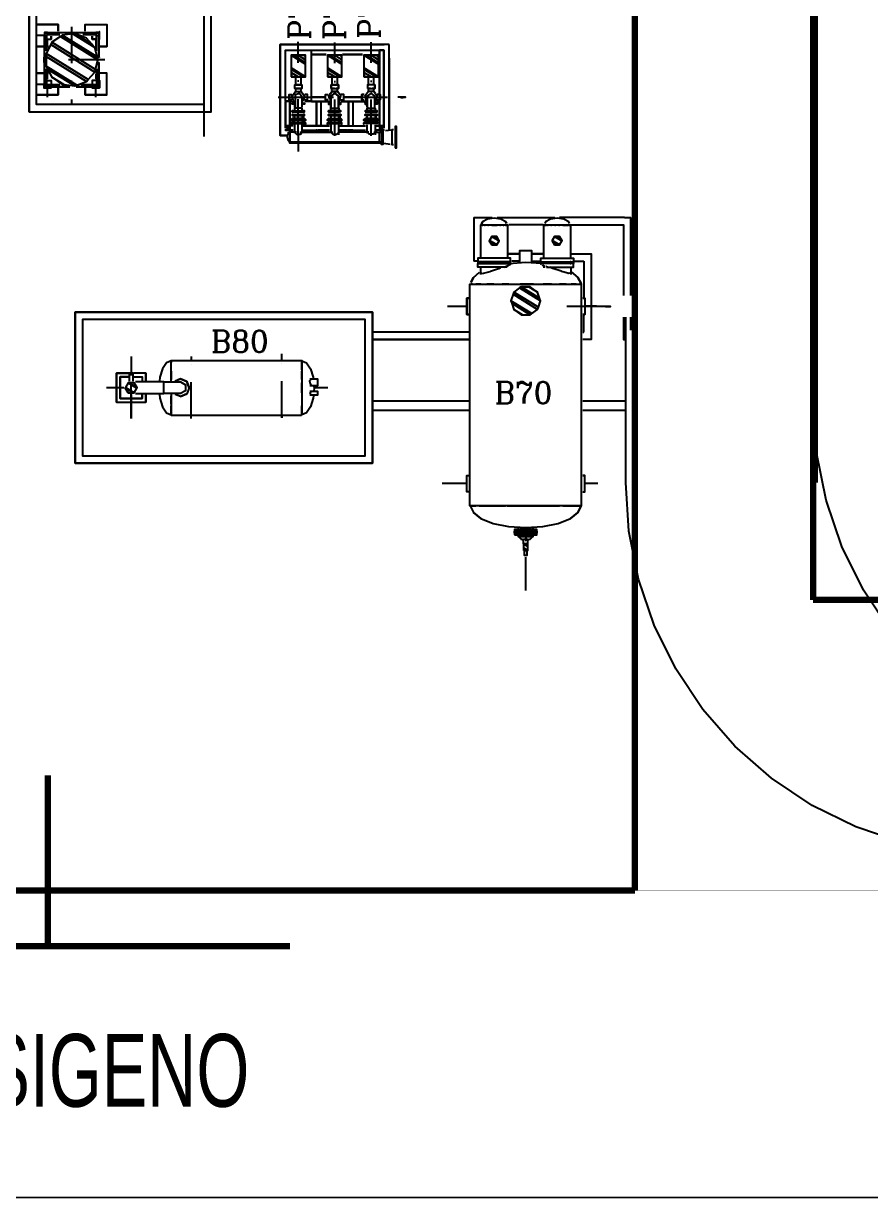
# Model space of a CAD drawing. Extents: x -57244 to 324435, y 15553 to 159369.
# Drawn here: x 31368 to 54649, y 15553 to 47925 of the extents above; entities that cross this region are included whole.
import ezdxf

# ---------------------------------------------------------------- set-up
doc = ezdxf.new("R2010")
doc.units = 0
doc.header["$LTSCALE"] = 2000
doc.header["$MEASUREMENT"] = 0
doc.linetypes.add('DASHDOT', pattern=[1, 0.5, -0.25, 0, -0.25])
doc.layers.add('AREE PDL', color=7, linetype='CONTINUOUS', lineweight=100)
doc.layers.add('BASE', color=253, linetype='CONTINUOUS')
doc.layers.add('SCRITTE', color=7, linetype='CONTINUOUS')
doc.styles.add('ROMANC', font='ROMANC', dxfattribs={"height": 0.2})
doc.styles.add('TXT', font='TXT', dxfattribs={"height": 0.2})

msp = doc.modelspace()

# ---------------------------------------------------------------- linework, layer by layer
at = {"layer": 'AREE PDL'}
for p, q in [((48172, 71534), (48172, 24078)), ((53072, 53837), (53072, 32078)), ((53072, 32078), (87053, 32078)), ((32040, 27242), (32040, 22549)), ((18868, 24078), (47992, 24078)), ((48172, 24078), (47992, 24078)), ((38693, 22549), (23860, 22549)), ((32040, 22549), (38693, 22549))]:
    msp.add_line(p, q, dxfattribs=at)
at = {"layer": 'BASE', "linetype": 'Continuous'}
for p, q in [((48173, 60053), (48173, 40446)), ((53173, 50230), (53173, 35298)), ((31522, 45498), (31522, 48398)), ((32323, 47896), (31734, 47896)), ((31943, 47676), (31943, 47669)), ((32003, 47596), (32003, 47172)), ((32023, 47676), (33358, 47676)), ((32023, 47668), (32023, 47676)), ((32023, 47668), (32023, 47676)), ((32023, 47669), (32023, 47676)), ((32023, 47616), (32023, 47669)), ((32023, 47668), (32023, 47669)), ((33058, 47896), (33658, 47896)), ((33358, 47668), (33358, 47676)), ((33358, 47616), (33358, 47669)), ((33358, 47668), (33358, 47669)), ((33438, 46991), (33438, 47596)), ((31734, 47296), (31914, 47296)), ((31914, 47296), (31734, 47296)), ((31914, 47296), (31734, 47296)), ((32050, 47296), (32005, 47296)), ((32050, 47296), (32005, 47296)), ((32005, 47296), (32050, 47296)), ((32123, 47579), (32123, 47496)), ((33451, 47496), (33458, 47496)), ((33451, 47296), (33658, 47296)), ((41422, 45002), (41422, 47345)), ((31943, 46978), (31935, 46978)), ((31943, 46978), (31960, 46978)), ((31986, 47102), (31986, 46755)), ((39281, 47195), (41152, 47195)), ((39281, 47075), (39688, 47075)), ((39688, 47075), (39281, 47075)), ((39688, 47075), (39281, 47075)), ((39688, 47075), (39281, 47075)), ((40682, 47075), (40140, 47075)), ((40140, 47075), (40682, 47075)), ((40140, 47075), (40682, 47075)), ((40682, 47075), (40140, 47075)), ((41152, 47195), (41152, 47081)), ((41152, 47081), (41152, 47195)), ((41152, 47195), (41152, 47081)), ((41152, 47075), (41152, 47195)), ((41152, 47195), (41152, 47140)), ((41152, 45997), (41152, 47195)), ((41207, 47195), (41152, 47195)), ((41152, 47081), (41152, 47130)), ((41422, 46969), (41422, 45002)), ((31935, 46878), (31935, 46888)), ((31960, 46878), (31943, 46878)), ((32003, 46261), (32003, 46675)), ((33438, 46855), (33438, 46261)), ((31734, 46561), (31914, 46561)), ((31914, 46561), (31734, 46561)), ((32050, 46561), (32005, 46561)), ((32005, 46561), (32050, 46561)), ((32148, 46448), (32433, 46250)), ((33258, 46361), (33258, 46268)), ((38847, 46449), (38847, 46268)), ((38997, 46268), (38997, 46449)), ((39847, 46449), (39847, 46268)), ((39997, 46268), (39997, 46449)), ((40847, 46268), (40847, 46449)), ((40997, 46268), (40997, 46449)), ((32023, 46241), (32023, 46188)), ((32023, 46241), (32366, 46241)), ((32638, 46181), (32023, 46181)), ((33358, 46241), (33358, 46188)), ((33378, 46261), (33431, 46261)), ((38672, 45973), (38672, 45823)), ((38822, 46135), (38822, 46235)), ((38822, 46135), (38872, 46135)), ((38847, 46132), (38847, 46087)), ((38972, 46235), (38872, 46235)), ((38956, 46002), (38940, 45997)), ((38997, 46087), (38997, 46132)), ((39022, 46235), (39022, 46135)), ((39822, 46235), (39822, 46135)), ((39822, 46135), (39822, 46235)), ((39847, 46087), (39847, 46132)), ((39972, 46235), (39872, 46235)), ((40022, 46135), (39972, 46135)), ((39997, 46087), (39997, 46132)), ((40022, 46235), (40022, 46135)), ((40822, 46235), (40822, 46135)), ((40847, 46087), (40847, 46132)), ((41022, 46135), (40972, 46135)), ((40997, 46087), (40997, 46132)), ((40997, 46052), (41041, 45997)), ((41022, 46235), (41022, 46135)), ((41044, 45993), (41090, 45936)), ((36322, 45698), (36322, 44814)), ((38572, 45788), (38739, 45788)), ((38572, 45771), (38572, 45048)), ((38692, 45138), (38692, 45771)), ((38692, 45771), (38692, 45138)), ((39055, 45790), (39056, 45791)), ((39056, 45767), (39055, 45767)), ((39055, 45738), (39056, 45738)), ((39101, 45788), (39272, 45788)), ((39643, 45898), (39281, 45898)), ((39281, 45898), (39643, 45898)), ((39281, 45898), (39643, 45898)), ((39417, 45778), (39281, 45778)), ((39779, 45778), (39281, 45778)), ((39417, 45778), (39281, 45778)), ((39281, 45778), (39779, 45778)), ((39422, 45778), (39422, 45138)), ((39422, 45778), (39422, 45138)), ((39422, 45778), (39542, 45778)), ((39422, 45778), (39477, 45778)), ((39462, 45778), (39779, 45778)), ((39779, 45778), (39462, 45778)), ((39542, 45778), (39487, 45778)), ((39542, 45778), (39542, 45138)), ((40056, 45767), (40050, 45767)), ((40056, 45738), (40050, 45738)), ((40276, 45778), (40095, 45778)), ((40095, 45778), (40773, 45778)), ((40095, 45778), (40276, 45778)), ((40773, 45778), (40095, 45778)), ((40637, 45898), (40185, 45898)), ((40185, 45898), (40637, 45898)), ((40185, 45898), (40637, 45898)), ((40773, 45778), (40321, 45778)), ((40321, 45778), (40773, 45778)), ((41089, 45937), (41090, 45936)), ((41134, 45778), (41089, 45778)), ((41134, 45778), (41089, 45778)), ((41152, 45778), (41089, 45778)), ((41152, 45861), (41152, 45816)), ((41152, 45861), (41152, 45843)), ((41152, 45816), (41152, 45861)), ((41152, 45861), (41152, 45778)), ((41152, 45861), (41152, 45816)), ((41152, 45861), (41152, 45138)), ((41152, 45138), (41152, 45861)), ((39059, 45364), (39059, 45360)), ((39090, 45493), (39090, 45523)), ((40050, 45523), (40090, 45523)), ((40059, 45360), (40059, 45319)), ((40756, 45523), (40773, 45523)), ((40908, 45523), (40863, 45523)), ((40863, 45423), (40908, 45423)), ((41044, 45523), (41090, 45523)), ((41059, 45360), (41059, 45364)), ((38572, 45115), (38572, 45105)), ((38637, 45005), (38637, 45105)), ((38692, 45060), (38692, 45115)), ((38784, 45115), (38692, 45115)), ((38692, 44995), (38692, 45050)), ((38784, 45260), (38724, 45260)), ((38756, 45310), (38784, 45310)), ((38813, 45138), (38813, 44912)), ((39032, 44912), (39032, 45138)), ((39090, 45310), (39055, 45310)), ((39055, 45115), (39779, 45115)), ((39779, 45115), (39055, 45115)), ((39059, 44957), (39059, 45002)), ((39101, 45260), (39120, 45260)), ((39779, 45260), (39724, 45260)), ((39813, 45138), (39813, 44912)), ((40032, 44867), (40032, 45138)), ((40050, 45115), (40773, 45115)), ((40050, 45115), (40773, 45115)), ((40059, 44957), (40059, 45002)), ((40095, 45260), (40120, 45260)), ((40724, 45260), (40724, 45290)), ((40773, 45310), (40756, 45310)), ((40756, 45310), (40773, 45310)), ((40813, 44912), (40813, 45138)), ((40863, 45210), (40908, 45210)), ((41032, 45138), (41032, 44867)), ((41044, 45310), (41090, 45310)), ((41090, 45310), (41044, 45310)), ((41152, 45115), (41044, 45115)), ((41059, 45002), (41059, 44957)), ((41089, 45260), (41120, 45260)), ((41152, 45115), (41152, 45115)), ((41152, 45050), (41152, 45002)), ((41152, 45005), (41152, 45005)), ((41207, 45105), (41180, 45105)), ((41272, 45115), (41272, 45105)), ((41315, 44981), (41494, 45001)), ((38784, 44995), (38692, 44995)), ((38692, 44995), (38784, 44995)), ((38692, 44957), (38692, 44912)), ((38875, 44935), (38692, 44935)), ((38692, 44867), (38692, 44935)), ((38922, 44846), (38922, 44402)), ((38965, 44935), (39869, 44935)), ((39055, 44995), (39779, 44995)), ((39055, 44995), (39417, 44995)), ((39055, 44995), (39779, 44995)), ((39101, 44960), (39055, 44960)), ((39059, 44960), (39056, 44957)), ((39422, 44995), (39422, 44957)), ((39422, 44995), (39477, 44995)), ((39779, 44995), (39462, 44995)), ((39542, 44995), (39487, 44995)), ((40863, 44935), (40005, 44935)), ((40050, 44995), (40773, 44995)), ((40276, 44995), (40050, 44995)), ((40050, 44995), (40773, 44995)), ((40095, 44960), (40050, 44960)), ((40059, 44960), (40056, 44957)), ((40302, 44995), (40302, 44957)), ((40302, 44957), (40302, 44995)), ((40302, 44957), (40302, 44995)), ((40321, 44995), (40773, 44995)), ((40422, 44995), (40367, 44995)), ((40422, 44995), (40422, 44957)), ((40422, 44995), (40422, 44957)), ((41134, 44995), (41044, 44995)), ((41152, 44995), (41044, 44995)), ((41089, 44960), (41044, 44960)), ((41056, 44957), (41059, 44960)), ((41134, 44960), (41138, 44960)), ((41138, 44637), (41138, 44686)), ((41141, 44935), (41180, 44935)), ((38692, 44637), (38692, 44641)), ((41180, 44662), (41141, 44662)), ((41451, 44600), (41270, 44622)), ((43743, 42587), (44253, 42587)), ((43743, 42587), (43743, 41387)), ((44389, 42587), (45970, 42587)), ((45717, 42475), (45697, 42426)), ((47891, 42587), (46106, 42587)), ((46375, 42426), (46356, 42475)), ((47891, 42587), (48063, 42587)), ((48063, 40446), (48063, 42587)), ((45654, 42387), (44705, 42387)), ((45654, 42387), (44705, 42387)), ((45654, 42387), (44705, 42387)), ((45680, 42381), (45744, 42381)), ((46377, 42381), (46393, 42381)), ((44976, 41587), (44705, 41587)), ((44705, 41587), (44976, 41587)), ((44705, 41587), (44976, 41587)), ((45338, 41587), (45654, 41587)), ((45654, 41587), (45338, 41587)), ((45338, 41587), (45654, 41587)), ((43846, 41387), (43743, 41387)), ((43933, 41206), (43933, 41025)), ((44976, 41387), (44795, 41387)), ((45338, 41387), (45564, 41387)), ((45609, 41296), (45586, 41308)), ((45770, 41225), (45728, 41243)), ((46411, 41206), (46411, 41025)), ((46513, 41387), (46772, 41387)), ((46772, 41387), (46772, 40392)), ((43664, 40799), (43736, 40943)), ((43736, 40943), (43664, 40799)), ((46422, 41099), (46609, 40943)), ((43937, 40758), (43846, 40758)), ((44117, 40758), (44298, 40758)), ((44705, 40758), (44524, 40758)), ((44844, 40540), (44766, 40301)), ((45021, 40758), (45383, 40758)), ((45047, 40687), (45298, 40687)), ((45654, 40758), (45880, 40758)), ((46287, 40758), (46106, 40758)), ((46558, 40758), (46468, 40758)), ((46648, 40758), (46694, 40758)), ((46794, 40373), (46739, 40373)), ((45298, 39914), (45501, 40062)), ((46739, 39923), (46794, 39923)), ((46772, 39437), (46772, 39895)), ((47863, 39846), (47863, 39237)), ((47923, 35298), (47923, 39846)), ((48063, 39487), (48063, 39846)), ((48173, 39846), (48173, 35298)), ((43620, 39437), (40999, 39437)), ((43620, 39437), (40999, 39437)), ((43620, 39237), (40999, 39237)), ((40999, 39237), (43620, 39237)), ((43620, 39237), (40999, 39237)), ((46739, 39437), (46772, 39437)), ((46739, 39437), (46772, 39437)), ((39022, 38359), (39022, 38133)), ((34246, 37767), (34165, 37907)), ((34246, 38047), (34265, 38047)), ((39022, 37907), (39022, 38042)), ((34727, 37507), (34727, 37726)), ((35682, 37665), (35853, 37736)), ((39022, 37861), (39022, 37771)), ((39022, 37681), (39022, 37455)), ((43620, 37537), (40999, 37537)), ((43620, 37537), (40999, 37537)), ((40999, 37287), (43620, 37287)), ((47891, 37537), (46739, 37537)), ((47891, 37537), (46739, 37537)), ((46739, 37287), (47891, 37287)), ((53168, 36126), (53081, 37464)), ((53430, 34811), (53168, 36126)), ((46739, 35496), (46794, 35496)), ((46739, 35046), (46794, 35046)), ((43644, 34661), (43736, 34476)), ((43931, 34661), (44208, 34661)), ((53861, 33542), (53430, 34811)), ((44969, 34065), (44969, 34020)), ((45375, 34020), (45375, 34065)), ((45048, 33741), (44974, 33812)), ((45115, 33613), (45115, 33749)), ((45229, 33613), (45229, 33749)), ((54454, 32339), (53861, 33542)), ((55199, 31224), (54454, 32339)), ((-57214, 15668), (324229, 15553))]:
    msp.add_line(p, q, dxfattribs=at)
at = {"layer": 'BASE', "linetype": 'DASHDOT'}
for p, q in [((31914, 47596), (31735, 47596)), ((32688, 47836), (32688, 45737)), ((32023, 47285), (32023, 47488)), ((33358, 47488), (33358, 47307)), ((38922, 44846), (38922, 47424)), ((39922, 44834), (39922, 47404)), ((40922, 44840), (40922, 47411)), ((33606, 46928), (31823, 46928)), ((32023, 46403), (32023, 46600)), ((33358, 46539), (33358, 46403)), ((31739, 46261), (31914, 46261)), ((32023, 45897), (32023, 46132)), ((33358, 45900), (33358, 46132)), ((38371, 45898), (41658, 45898)), ((43024, 40148), (43530, 40148)), ((47120, 40148), (46829, 40148)), ((35972, 37057), (35972, 38908)), ((34327, 38771), (34327, 38313)), ((34327, 37057), (34327, 38771)), ((35972, 38771), (35972, 38675)), ((38472, 38675), (38472, 38841)), ((38472, 37084), (38472, 38841)), ((34129, 37907), (33645, 37907)), ((39733, 37907), (39372, 37907)), ((34327, 37726), (34327, 37057)), ((35972, 37057), (35972, 37138)), ((38472, 37138), (38472, 37084)), ((43530, 35271), (42877, 35271)), ((47157, 35271), (46829, 35271)), ((45172, 32328), (45172, 33251))]:
    msp.add_line(p, q, dxfattribs=at)
at = {"layer": 'BASE', "linetype": 'Continuous'}
for points in [[(36322, 50787), (36322, 45698), (31722, 45698), (31722, 48198), (34522, 48198), (34522, 49998), (34322, 49998), (34322, 48398), (31522, 48398), (31522, 45498), (36522, 45498), (36522, 50787)], [(31734, 47896), (32323, 47896), (32323, 47714)], [(32323, 47714), (32323, 47896), (31734, 47896)], [(32003, 46675), (32003, 46261), (31943, 46261), (31943, 47596), (32003, 47596), (32003, 47172)], [(32003, 47172), (32003, 47596), (31943, 47596)], [(31950, 47596), (32003, 47596), (32003, 47172)], [(32366, 47616), (32023, 47616), (32023, 47676), (33358, 47676), (33358, 47616), (32999, 47616)], [(33332, 47265), (33102, 47525), (32778, 47648), (32433, 47606)], [(33058, 47714), (33058, 47896), (33658, 47896), (33658, 47296), (33451, 47296)], [(33358, 47668), (33358, 47668), (33358, 47676), (33358, 47668), (33358, 47668)], [(33406, 47676), (33358, 47676), (33358, 47668)], [(33378, 47172), (33378, 47596), (33438, 47596), (33438, 46991)], [(33451, 47496), (33458, 47496), (33458, 47696), (33451, 47696)], [(32005, 47496), (32123, 47496), (32123, 47579)], [(33258, 47579), (33258, 47496), (33361, 47496)], [(33361, 47496), (33258, 47496), (33258, 47579)], [(38603, 44845), (38422, 44845), (38422, 47345), (41281, 47345)], [(41422, 47345), (38422, 47345), (38422, 44845), (38603, 44845)], [(31960, 46853), (31935, 46853), (31935, 47003), (31960, 47003)], [(31960, 46853), (31935, 46853), (31935, 47003), (31960, 47003)], [(31943, 46968), (31935, 46968), (31943, 46968), (31943, 46978), (31935, 46978), (31935, 46968)], [(31943, 46968), (31943, 46978), (31943, 46968), (31960, 46968)], [(33445, 46991), (33445, 47003), (33406, 47003)], [(33406, 47003), (33445, 47003), (33445, 46991)], [(38739, 45788), (38572, 45788), (38572, 47195), (39272, 47195), (39272, 45788), (39101, 45788)], [(39281, 47195), (41152, 47195), (41152, 47075)], [(41134, 47075), (41152, 47075), (41134, 47075)], [(41152, 45997), (41152, 47195), (41272, 47195)], [(41152, 47195), (41152, 45997), (41152, 47195), (41272, 47195), (41272, 45048)], [(41272, 45048), (41272, 47195), (41217, 47195)], [(31943, 46888), (31935, 46888), (31960, 46888)], [(31943, 46878), (31935, 46878), (31960, 46878)], [(31943, 46888), (31943, 46878), (31943, 46888), (31960, 46888)], [(32003, 46675), (32003, 46261), (31943, 46261)], [(31950, 46261), (32003, 46261), (32003, 46675)], [(33378, 46675), (33378, 46261), (33438, 46261), (33438, 46855)], [(33406, 46853), (33445, 46853), (33445, 46855)], [(33406, 46853), (33445, 46853), (33445, 46855)], [(32005, 46361), (32123, 46361), (32123, 46268)], [(33058, 46178), (33058, 45961), (33658, 45961), (33658, 46561), (33451, 46561)], [(33451, 46361), (33458, 46361), (33458, 46161), (33258, 46161), (33258, 46178)], [(33361, 46361), (33258, 46361), (33258, 46268)], [(33258, 46178), (33258, 46161), (33458, 46161), (33458, 46361)], [(31734, 45961), (32323, 45961), (32323, 46178)], [(32323, 46178), (32323, 45961), (31734, 45961)], [(31923, 46223), (31923, 46161), (32123, 46161), (32123, 46178)], [(32366, 46241), (32023, 46241), (32023, 46181), (32638, 46181)], [(32818, 46181), (33358, 46181), (33358, 46241), (32954, 46241)], [(32954, 46241), (33358, 46241), (33358, 46181), (32818, 46181)], [(33658, 45961), (33058, 45961), (33058, 46178)], [(38739, 45823), (38672, 45823), (38672, 45973), (38739, 45973)], [(38829, 45771), (38788, 45791), (38755, 45936), (38848, 46052), (38997, 46052), (39090, 45936), (39056, 45791), (39055, 45790)], [(38788, 45791), (38755, 45936), (38848, 46052)], [(38972, 46135), (38872, 46135), (38822, 46135), (38822, 46235), (38872, 46235), (38822, 46235)], [(39032, 45635), (39032, 45745), (39032, 45857), (39032, 45898), (38956, 46002), (38834, 45962), (38834, 45913), (38834, 45778), (38834, 45593)], [(38875, 46235), (38872, 46235), (38972, 46235), (38922, 46235), (38920, 46235)], [(38875, 46135), (38872, 46135), (38972, 46135), (38965, 46135)], [(38940, 45997), (38956, 46002), (38960, 45997)], [(39022, 46235), (38972, 46235), (39022, 46235), (39022, 46135), (38972, 46135), (39022, 46135)], [(39101, 45823), (39172, 45823), (39172, 45973), (39101, 45973)], [(39672, 45823), (39672, 45973), (39733, 45973)], [(39733, 45823), (39672, 45823), (39672, 45973), (39733, 45973)], [(39755, 45936), (39848, 46052), (39997, 46052)], [(40050, 45788), (40056, 45791), (40090, 45936), (39997, 46052), (39848, 46052), (39755, 45936), (39779, 45834)], [(39872, 46135), (39972, 46135), (40022, 46135), (40022, 46235), (39972, 46235), (40022, 46235)], [(39914, 46135), (39872, 46135), (39972, 46135), (39959, 46135)], [(40095, 45823), (40172, 45823), (40172, 45973), (40095, 45973)], [(40172, 45823), (40172, 45973), (40095, 45973)], [(40728, 45973), (40672, 45973), (40672, 45823), (40728, 45823)], [(40672, 45823), (40672, 45973), (40728, 45973)], [(41041, 45997), (40997, 46052), (40848, 46052), (40755, 45936), (40788, 45791), (40818, 45777)], [(41027, 45593), (41027, 45762), (41027, 45886), (41027, 45932), (40922, 46007), (40818, 45932), (40818, 45886), (40818, 45762), (40818, 45593)], [(40872, 46135), (40972, 46135), (41022, 46135), (41022, 46235), (40972, 46235), (40872, 46235), (40822, 46235), (40822, 46135)], [(40999, 46235), (41022, 46235), (40972, 46235), (40872, 46235), (40822, 46235), (40863, 46235)], [(40908, 46135), (40872, 46135), (40972, 46135), (40954, 46135)], [(40954, 46235), (40922, 46235), (40908, 46235)], [(41044, 45993), (41090, 45936), (41056, 45791), (41044, 45785)], [(41089, 45823), (41172, 45823), (41172, 45973), (41089, 45973)], [(41089, 45973), (41172, 45973), (41172, 45823)], [(38829, 45767), (38788, 45767), (38755, 45767), (38755, 45738), (38788, 45738), (38829, 45738)], [(38829, 45708), (38788, 45708), (38755, 45708), (38755, 45738), (38788, 45738), (38829, 45738)], [(38813, 45680), (38813, 45638), (38829, 45638)], [(39055, 45738), (39056, 45738), (39090, 45738), (39090, 45708), (39056, 45708), (39055, 45708)], [(39542, 45778), (39542, 45778), (39422, 45778), (39422, 45778)], [(39542, 45778), (39542, 45778), (39422, 45778)], [(39422, 45138), (39422, 45778), (39542, 45778), (39542, 45138)], [(39779, 45767), (39755, 45767), (39755, 45738), (39779, 45738)], [(39779, 45738), (39755, 45738), (39755, 45708), (39779, 45708)], [(40050, 45788), (40056, 45791), (40090, 45936)], [(40050, 45708), (40056, 45708), (40090, 45708), (40090, 45738), (40056, 45738), (40050, 45738)], [(40302, 45778), (40302, 45138), (40302, 45778), (40422, 45778), (40422, 45138)], [(40302, 45778), (40422, 45778), (40422, 45138)], [(40422, 45778), (40422, 45778), (40302, 45778), (40302, 45778)], [(40422, 45778), (40422, 45778), (40302, 45778)], [(40302, 45138), (40302, 45778), (40357, 45778)], [(40367, 45778), (40422, 45778), (40422, 45138)], [(40818, 45738), (40788, 45738), (40755, 45738), (40755, 45767), (40788, 45767), (40818, 45767)], [(40755, 45738), (40788, 45738), (40818, 45738)], [(40773, 45738), (40755, 45738), (40755, 45708), (40773, 45708)], [(40755, 45708), (40788, 45708), (40818, 45708)], [(40818, 45638), (40813, 45638), (40813, 45680)], [(41044, 45767), (41056, 45767), (41090, 45767), (41090, 45738), (41056, 45738), (41044, 45738)], [(41044, 45738), (41090, 45738), (41090, 45708), (41044, 45708)], [(41090, 45738), (41056, 45738), (41044, 45738)], [(41090, 45708), (41056, 45708), (41044, 45708)], [(41089, 45937), (41090, 45936), (41089, 45935)], [(41089, 45937), (41090, 45936), (41089, 45935)], [(41152, 45861), (41152, 45778), (41089, 45778)], [(41738, 45886), (41869, 45898), (41658, 45898)], [(38784, 45523), (38756, 45523), (38789, 45523), (38923, 45523), (39057, 45523), (39090, 45523), (39055, 45523)], [(38756, 45523), (38756, 45493), (38789, 45493), (38923, 45493), (39057, 45493), (39090, 45493), (39090, 45493)], [(39057, 45493), (38923, 45493), (38789, 45493), (38756, 45493), (38756, 45523), (38789, 45523), (38923, 45523), (39057, 45523)], [(38756, 45423), (38789, 45423), (38923, 45423), (39057, 45423), (39090, 45423)], [(38784, 45423), (38756, 45423), (38756, 45393), (38789, 45393), (38923, 45393), (39057, 45393), (39090, 45393), (39090, 45423), (39055, 45423)], [(39032, 45545), (39032, 45593), (38978, 45593), (38868, 45593), (38813, 45593), (38813, 45545)], [(39032, 45364), (39032, 45310), (38978, 45310), (38868, 45310), (38813, 45310), (38813, 45364)], [(39055, 45360), (39059, 45360), (39059, 45319)], [(40090, 45493), (40090, 45493), (40090, 45523), (40057, 45523), (39923, 45523), (39789, 45523), (39756, 45523), (39779, 45523)], [(40090, 45493), (40057, 45493), (39923, 45493), (39789, 45493), (39756, 45493), (39756, 45523)], [(40057, 45523), (39923, 45523), (39789, 45523), (39756, 45523), (39756, 45493), (39789, 45493), (39923, 45493), (40057, 45493)], [(40057, 45523), (39923, 45523), (39789, 45523), (39756, 45523), (39756, 45493), (39789, 45493), (39923, 45493), (40057, 45493)], [(40057, 45523), (39923, 45523), (39789, 45523), (39756, 45523), (39756, 45493), (39789, 45493), (39923, 45493), (40057, 45493)], [(40090, 45423), (40090, 45393), (40057, 45393), (39923, 45393), (39789, 45393), (39756, 45393), (39756, 45423)], [(40050, 45423), (40090, 45423), (40057, 45423), (39923, 45423), (39789, 45423), (39756, 45423), (39779, 45423)], [(40057, 45423), (39923, 45423), (39789, 45423), (39756, 45423), (39756, 45393), (39789, 45393), (39923, 45393), (40057, 45393)], [(39813, 45545), (39813, 45593), (39868, 45593), (39978, 45593), (40032, 45593), (40032, 45545)], [(39813, 45364), (39813, 45310), (39868, 45310), (39978, 45310), (40032, 45310), (40032, 45364)], [(40059, 45364), (40059, 45360), (40050, 45360)], [(41090, 45423), (41057, 45423), (40923, 45423), (40789, 45423), (40756, 45423)], [(41044, 45423), (41090, 45423), (41090, 45393), (41057, 45393), (40923, 45393), (40789, 45393), (40756, 45393), (40756, 45423), (40773, 45423)], [(40813, 45545), (40813, 45593), (40868, 45593), (40978, 45593), (41032, 45593), (41032, 45545)], [(41032, 45364), (41032, 45310), (40978, 45310), (40868, 45310), (40813, 45310), (40813, 45364)], [(41059, 45319), (41059, 45360), (41044, 45360)], [(38649, 45105), (38637, 45105), (38637, 45105), (38692, 45105), (38692, 45115), (38572, 45115), (38572, 45115), (38572, 45105)], [(38627, 45005), (38627, 45105), (38572, 45105), (38572, 45105), (38627, 45105), (38627, 45005), (38572, 45005), (38572, 44995), (38572, 44995), (38572, 45005)], [(38637, 45105), (38637, 45005), (38692, 45005), (38692, 44995), (38572, 44995), (38572, 44995), (38649, 44995)], [(38784, 45115), (38692, 45115), (38692, 44995), (38784, 44995)], [(38784, 45290), (38724, 45290), (38764, 45290), (38784, 45290)], [(38784, 45260), (38764, 45260), (38724, 45260), (38724, 45290)], [(38739, 45190), (38724, 45190), (38724, 45160), (38739, 45160)], [(39090, 45310), (39057, 45310), (38923, 45310), (38789, 45310), (38756, 45310)], [(39055, 45310), (39090, 45310), (39090, 45280), (39057, 45280), (38923, 45280), (38789, 45280), (38756, 45280), (38756, 45310), (38784, 45310)], [(38784, 45210), (38756, 45210), (38789, 45210), (38923, 45210), (39057, 45210), (39090, 45210), (39055, 45210)], [(38756, 45210), (38756, 45180), (38789, 45180), (38923, 45180), (39057, 45180), (39090, 45180), (39090, 45210)], [(38813, 45228), (38813, 45280), (38868, 45280), (38978, 45280), (39032, 45280), (39032, 45228)], [(39120, 45290), (39081, 45290), (39055, 45290)], [(39101, 45290), (39120, 45290), (39120, 45260), (39081, 45260), (39055, 45260)], [(39101, 45190), (39120, 45190), (39120, 45160), (39101, 45160)], [(39779, 45290), (39724, 45290), (39764, 45290), (39779, 45290)], [(39779, 45260), (39764, 45260), (39724, 45260), (39724, 45290)], [(39733, 45160), (39724, 45160), (39724, 45190), (39733, 45190)], [(39779, 45310), (39756, 45310), (39789, 45310), (39923, 45310), (40057, 45310), (40090, 45310), (40050, 45310)], [(39756, 45310), (39756, 45280), (39789, 45280), (39923, 45280), (40057, 45280), (40090, 45280), (40090, 45310)], [(39779, 45310), (39756, 45310), (39756, 45280), (39789, 45280), (39923, 45280), (40057, 45280), (40090, 45280), (40090, 45310), (40050, 45310)], [(39756, 45310), (39789, 45310), (39923, 45310), (40057, 45310), (40090, 45310)], [(39779, 45310), (39756, 45310), (39789, 45310), (39923, 45310), (40057, 45310), (40090, 45310), (40050, 45310)], [(39756, 45310), (39756, 45280), (39789, 45280), (39923, 45280), (40057, 45280), (40090, 45280), (40090, 45310)], [(39779, 45310), (39756, 45310), (39756, 45280), (39789, 45280), (39923, 45280), (40057, 45280), (40090, 45280), (40090, 45310), (40050, 45310)], [(39756, 45310), (39789, 45310), (39923, 45310), (40057, 45310), (40090, 45310)], [(39779, 45210), (39756, 45210), (39756, 45180), (39789, 45180), (39923, 45180), (40057, 45180), (40090, 45180), (40090, 45210), (40050, 45210)], [(39756, 45210), (39789, 45210), (39923, 45210), (40057, 45210), (40090, 45210)], [(40057, 45180), (39923, 45180), (39789, 45180), (39756, 45180), (39756, 45210), (39789, 45210), (39923, 45210), (40057, 45210)], [(40032, 45228), (40032, 45280), (39978, 45280), (39868, 45280), (39813, 45280), (39813, 45228)], [(40050, 45260), (40081, 45260), (40120, 45260), (40120, 45290), (40095, 45290)], [(40120, 45290), (40081, 45290), (40050, 45290)], [(40095, 45160), (40120, 45160), (40120, 45190), (40095, 45190)], [(40773, 45290), (40764, 45290), (40724, 45290), (40773, 45290)], [(40773, 45260), (40764, 45260), (40724, 45260), (40773, 45260)], [(40728, 45160), (40724, 45160), (40724, 45190), (40728, 45190)], [(41044, 45210), (41090, 45210), (41090, 45180), (41057, 45180), (40923, 45180), (40789, 45180), (40756, 45180), (40756, 45210), (40773, 45210)], [(41090, 45210), (41057, 45210), (40923, 45210), (40789, 45210), (40756, 45210)], [(40813, 45228), (40813, 45280), (40868, 45280), (40978, 45280), (41032, 45280), (41032, 45228)], [(41089, 45290), (41120, 45290), (41081, 45290), (41044, 45290)], [(41044, 45260), (41081, 45260), (41120, 45260), (41120, 45290)], [(41044, 45115), (41152, 45115), (41152, 44995), (41044, 44995)], [(41272, 45105), (41272, 45115), (41272, 45115), (41152, 45115), (41152, 45105), (41207, 45105)], [(41207, 45005), (41207, 45105), (41207, 45105), (41207, 45005), (41152, 45005), (41152, 44995), (41152, 44995)], [(41217, 45105), (41217, 45105), (41272, 45105), (41272, 45105), (41217, 45105), (41217, 45005)], [(41272, 44995), (41272, 45005), (41217, 45005), (41217, 45105)], [(41541, 45002), (41494, 45002), (41494, 44942), (41494, 44798), (41494, 44655), (41494, 44595), (41541, 44595)], [(38624, 44798), (38644, 44895), (38692, 44935), (38692, 44867), (38692, 44730), (38692, 44662), (38644, 44720), (38624, 44798), (38644, 44720), (38692, 44662)], [(38689, 44957), (38635, 44913), (38635, 44912)], [(40999, 44935), (41141, 44935), (41141, 44867), (41141, 44730), (41141, 44662), (38692, 44662)], [(38813, 44935), (38868, 44880), (38978, 44880), (39032, 44935)], [(39422, 44995), (39422, 44957), (39422, 44995), (39542, 44995), (39542, 44957)], [(39813, 44935), (39868, 44880), (39978, 44880), (40032, 44935)], [(40302, 44957), (40302, 44995), (40422, 44995), (40422, 44957)], [(40357, 44995), (40302, 44995), (40302, 44957)], [(41032, 44935), (40978, 44880), (40868, 44880), (40813, 44935)], [(41180, 44995), (41152, 44995), (41152, 44995), (41180, 44995)], [(41211, 44957), (41211, 44997), (41211, 44957), (41211, 44798), (41211, 44640), (41211, 44600), (41211, 44641)], [(41211, 44997), (41241, 44997), (41241, 44887), (41241, 44710), (41241, 44600), (41211, 44600)], [(41241, 44997), (41241, 44957), (41241, 44798), (41241, 44640), (41241, 44600)], [(41270, 44995), (41272, 44995), (41272, 44995)], [(41138, 44637), (38692, 44637), (38692, 44641)], [(41180, 44632), (41138, 44637), (41138, 44641)], [(44027, 42381), (43952, 42381), (43989, 42475), (43952, 42381), (43952, 42381)], [(44628, 42475), (44491, 42544), (44308, 42569), (44126, 42544), (43989, 42475)], [(44647, 42426), (44628, 42475), (44647, 42426)], [(46375, 42426), (46356, 42475), (46219, 42544), (46036, 42569), (45854, 42544), (45717, 42475), (45697, 42426)], [(44683, 41477), (44683, 42381), (44612, 42381), (44424, 42381), (44193, 42381), (44005, 42381), (43933, 42381), (43933, 41477)], [(44163, 42381), (44088, 42381), (44072, 42381)], [(44253, 42381), (44308, 42381), (44389, 42381)], [(44569, 42381), (44529, 42381), (44479, 42381)], [(44615, 42381), (44665, 42381), (44660, 42395)], [(46411, 41477), (46411, 42381), (46340, 42381), (46152, 42381), (45921, 42381), (45733, 42381), (45661, 42381), (45661, 41477)], [(45880, 42381), (45816, 42381), (45790, 42381)], [(46106, 42381), (46036, 42381), (45970, 42381)], [(46196, 42381), (46257, 42381), (46332, 42381)], [(46422, 42387), (47863, 42387), (47863, 40446)], [(46422, 42387), (47863, 42387), (47863, 40446)], [(46422, 42387), (47863, 42387), (47863, 40446)], [(44758, 41375), (44758, 41475), (44672, 41475), (44447, 41475), (44169, 41475), (43944, 41475), (43858, 41475), (43858, 41375)], [(45011, 41342), (45011, 41684), (45092, 41684), (45253, 41684), (45334, 41684), (45334, 41342)], [(45586, 41375), (45586, 41475), (45672, 41475), (45897, 41475), (46175, 41475), (46400, 41475), (46486, 41475), (46486, 41375)], [(46422, 41587), (46972, 41587), (46972, 39237), (46739, 39237)], [(46422, 41587), (46972, 41587), (46972, 39237), (46739, 39237)], [(46422, 41587), (46972, 41587), (46972, 39237), (46739, 39237)], [(44758, 41325), (44758, 41375), (44672, 41375), (44447, 41375), (44169, 41375), (43944, 41375), (43858, 41375), (43858, 41325)], [(44660, 41225), (44447, 41225), (44169, 41225), (43944, 41225), (43858, 41225), (43858, 41325), (43944, 41325), (44169, 41325), (44447, 41325), (44672, 41325), (44758, 41325), (44758, 41296)], [(43933, 41056), (43959, 41058), (44005, 41053), (44014, 41059), (44193, 41106), (44201, 41111), (44424, 41184), (44436, 41190), (44479, 41209)], [(44575, 41225), (44616, 41243), (44672, 41257), (44721, 41288), (44758, 41308)], [(44705, 41329), (45172, 41358), (45609, 41331)], [(45586, 41325), (45586, 41375), (45672, 41375), (45897, 41375), (46175, 41375), (46400, 41375), (46486, 41375), (46486, 41325)], [(45744, 41225), (45897, 41225), (46175, 41225), (46400, 41225), (46486, 41225), (46486, 41325), (46400, 41325), (46175, 41325), (45897, 41325), (45672, 41325), (45586, 41325), (45586, 41296)], [(45623, 41288), (45672, 41257), (45699, 41250)], [(45699, 41225), (45672, 41225), (45654, 41225)], [(46411, 41056), (46386, 41058), (46340, 41053), (46331, 41059), (46152, 41106), (46144, 41111), (45921, 41184), (45909, 41190), (45835, 41223)], [(43891, 41073), (43736, 40943), (43736, 40943), (43891, 41073)], [(46422, 41099), (46609, 40943), (46694, 40773)], [(46694, 40773), (46609, 40943), (46609, 40943)], [(43846, 34661), (43713, 34661), (43638, 34661), (43638, 40758), (43713, 40758), (43931, 40758), (44271, 40758), (44698, 40758), (45172, 40758), (45646, 40758), (46074, 40758), (46413, 40758), (46631, 40758), (46648, 40758)], [(43711, 40758), (43685, 40758), (43665, 40758)], [(43937, 40758), (43888, 40758), (43801, 40758)], [(44298, 40758), (44230, 40758), (44117, 40758)], [(44524, 40758), (44674, 40758), (44705, 40758)], [(45383, 40758), (45172, 40758), (45021, 40758)], [(45880, 40758), (45670, 40758), (45654, 40758)], [(46106, 40758), (46115, 40758), (46287, 40758)], [(46558, 40758), (46457, 40758), (46422, 40758)], [(46694, 40758), (46659, 40758), (46648, 40758)], [(46694, 34661), (46706, 34661), (46706, 40758), (46694, 40758)], [(43620, 39923), (43550, 39923), (43550, 40373), (43620, 40373)], [(43620, 39923), (43550, 39923), (43550, 40373), (43620, 40373)], [(43620, 40373), (43550, 40373), (43550, 39923), (43620, 39923)], [(47375, 40135), (47507, 40146), (46304, 40146)], [(46739, 40373), (46794, 40373), (46794, 39923), (46739, 39923)], [(46739, 40373), (46794, 40373), (46794, 39923), (46739, 39923)], [(47863, 39846), (47863, 39237), (47891, 39237)], [(47863, 39846), (47863, 39237), (47891, 39237)], [(32987, 36032), (40757, 36032), (40757, 39782), (32987, 39782)], [(35422, 38404), (35422, 38524), (35422, 38651), (35295, 38595), (35186, 38432), (35114, 38194), (35104, 38087)], [(35422, 38087), (35422, 38375), (35422, 38583), (35422, 38657), (39022, 38657), (39022, 38583), (39022, 38375), (39022, 38074), (39022, 37740), (39022, 37439), (39022, 37231), (39022, 37184)], [(39022, 38404), (39022, 38404), (39022, 38608), (39022, 38651), (39150, 38595), (39259, 38432), (39331, 38194), (39332, 38178)], [(39022, 38404), (39022, 38524), (39022, 38651)], [(33927, 37507), (33927, 38307), (34265, 38307)], [(34265, 38307), (33927, 38307), (33927, 37507), (34727, 37507), (34727, 37726)], [(34265, 38307), (33927, 38307), (33927, 37507), (34727, 37507), (34727, 37726)], [(34265, 38207), (34027, 38207), (34027, 37607), (34627, 37607), (34627, 37726)], [(34627, 37726), (34627, 37607), (34027, 37607), (34027, 38207), (34265, 38207)], [(34384, 38087), (34384, 38274), (34327, 38274), (34270, 38274), (34270, 38087)], [(34727, 38087), (34727, 38307), (34400, 38307)], [(34727, 38087), (34727, 38307), (34400, 38307)], [(34727, 38087), (34727, 38307), (34400, 38307)], [(34400, 38207), (34627, 38207), (34627, 38087)], [(34400, 38207), (34627, 38207), (34627, 38087)], [(34727, 38087), (34727, 38307), (34727, 38087)], [(35422, 38359), (35422, 38255), (35422, 38133)], [(39022, 38133), (39022, 38255), (39022, 38359)], [(34445, 37745), (35225, 37745), (35225, 37826), (35225, 37988), (35225, 38069), (34445, 38069)], [(35225, 38069), (35454, 38069), (35621, 38069), (35682, 38069), (35823, 37988), (35823, 37826), (35682, 37745), (35621, 37745), (35454, 37745), (35225, 37745)], [(35924, 37907), (35853, 38078), (35682, 38148), (35535, 38087)], [(35535, 38087), (35682, 38148), (35853, 38078), (35924, 37907), (35853, 37736), (35682, 37665), (35536, 37726)], [(39022, 37771), (39022, 37907), (39022, 38042)], [(39264, 38141), (39259, 38128), (39233, 38099), (39248, 38015), (39259, 38006), (39279, 37973)], [(39236, 37973), (39454, 37973), (39454, 38015), (39454, 38099), (39454, 38141), (39236, 38141)], [(39352, 37952), (39356, 37907), (39348, 37816)], [(34727, 37726), (34727, 37507), (34727, 37726)], [(35104, 37726), (35114, 37620), (35186, 37382), (35295, 37219), (35422, 37162), (35422, 37290), (35422, 37410)], [(35422, 37726), (35422, 37439), (35422, 37231), (35422, 37157), (39010, 37157)], [(35422, 37455), (35422, 37558), (35422, 37681)], [(39336, 37681), (39331, 37620), (39259, 37382), (39150, 37219), (39022, 37162), (39022, 37206), (39022, 37410)], [(39022, 37681), (39022, 37558), (39022, 37455)], [(39236, 37814), (39447, 37814), (39447, 37757), (39447, 37700), (39236, 37700)], [(39266, 37700), (39259, 37737), (39250, 37757), (39259, 37768), (39276, 37814)], [(39022, 37410), (39022, 37290), (39022, 37162)], [(43620, 35046), (43550, 35046), (43550, 35496), (43620, 35496)], [(43620, 35046), (43550, 35046), (43550, 35496), (43620, 35496)], [(43620, 35046), (43550, 35046), (43550, 35496), (43620, 35496)], [(46739, 35046), (46794, 35046), (46794, 35496), (46739, 35496)], [(46739, 35046), (46794, 35046), (46794, 35496), (46739, 35496)], [(56076, 25287), (55520, 25397), (54250, 25828), (53048, 26421), (51933, 27166), (50925, 28050), (50041, 29058), (49296, 30173), (48703, 31375), (48272, 32645), (48011, 33960), (47923, 35298)], [(46468, 34661), (46577, 34661), (46701, 34661), (46659, 34661), (46457, 34661), (46115, 34661), (45670, 34661), (45172, 34661), (44674, 34661), (44230, 34661), (43888, 34661), (43685, 34661), (43644, 34661), (43768, 34661), (43801, 34661)], [(43644, 34661), (43736, 34476), (43736, 34476), (43937, 34308), (43736, 34476)], [(43891, 34661), (44044, 34661), (44163, 34661)], [(44208, 34661), (44442, 34661), (44615, 34661)], [(44660, 34661), (44271, 34661), (44253, 34661)], [(44660, 34661), (44920, 34661), (45425, 34661), (45903, 34661), (46106, 34661)], [(46106, 34661), (46074, 34661), (45646, 34661), (45172, 34661), (44698, 34661)], [(46422, 34661), (46301, 34661), (46151, 34661)], [(46196, 34661), (46413, 34661), (46468, 34661)], [(46648, 34661), (46631, 34661), (46513, 34661)], [(46609, 34476), (46701, 34661), (46609, 34476)], [(43937, 34308), (44276, 34176), (44703, 34090), (45172, 34061), (45642, 34090), (46069, 34176), (46408, 34308), (46609, 34476), (46609, 34476), (46408, 34308)], [(45475, 33961), (45475, 34011), (45418, 34011), (45266, 34011), (45079, 34011), (44927, 34011), (44869, 34011), (44869, 33961)], [(44869, 33911), (44869, 33961), (44927, 33961), (45079, 33961), (45266, 33961), (45418, 33961), (45475, 33961), (45475, 33911)], [(44969, 33839), (44969, 33812), (44976, 33812)], [(45370, 33812), (45260, 33812), (45084, 33812), (44974, 33812), (45048, 33741)], [(45021, 33812), (45029, 33812), (45172, 33812), (45316, 33812), (45375, 33812), (45375, 33839)], [(45112, 33725), (45048, 33741), (45048, 33741), (45112, 33725)], [(45115, 33739), (45136, 33741), (45162, 33749), (45172, 33769), (45183, 33749), (45209, 33741), (45229, 33739)], [(45157, 33715), (45172, 33711), (45157, 33715)], [(45297, 33741), (45370, 33812), (45297, 33741)], [(45203, 33432), (45203, 33295), (45172, 33295), (45142, 33295), (45142, 33432)]]:
    msp.add_lwpolyline(points, dxfattribs=at)
for points in [[(39872, 46235), (39822, 46235)], [(39822, 46135), (39872, 46135)], [(39972, 46235), (39872, 46235), (39922, 46235)], [(40027, 45932), (39922, 46007)], [(40822, 46135), (40872, 46135)], [(38572, 45048), (38572, 45771)], [(40027, 45932), (40027, 45886)], [(40027, 45762), (40027, 45593), (40027, 45762), (40027, 45886)], [(41152, 45138), (41152, 45861)], [(39844, 45593), (39844, 45593)], [(39902, 45593), (39902, 45593)], [(40957, 35832), (32787, 35832), (32787, 39982), (40957, 39982)], [(40957, 39982), (32787, 39982), (32787, 35832), (40957, 35832)], [(32987, 39782), (32987, 36032), (40757, 36032), (40757, 39782)], [(40757, 39782), (32987, 39782), (32987, 36032), (40757, 36032)], [(45172, 33711), (45297, 33741), (45297, 33741)]]:
    msp.add_lwpolyline(points, close=True, dxfattribs=at)
at = {"layer": 'BASE', "linetype": 'Continuous', "const_width": 10}
msp.add_lwpolyline([(201440, 24078), (18868, 24078)], dxfattribs=at)
at = {"layer": 'BASE', "linetype": 'Continuous'}
for p in [(33358, 47668), (40844, 45593), (40902, 45593), (38692, 45115), (41152, 45115), (39422, 44995), (39422, 44995), (40302, 44995), (40302, 44995), (43952, 42381), (43987, 42381), (44053, 42381), (44144, 42381), (44252, 42381), (44365, 42381), (44472, 42381), (44564, 42381), (44630, 42381), (44665, 42381), (45680, 42381), (45715, 42381), (45781, 42381), (45872, 42381), (45980, 42381), (46093, 42381), (46200, 42381), (46292, 42381), (46358, 42381), (46393, 42381), (46400, 41375), (46400, 41325), (44114, 40758), (44541, 40758), (45658, 40758), (45804, 40758), (35422, 38613), (39022, 37983), (44541, 34661), (45804, 34661), (46231, 34661), (45003, 33812), (45065, 33812), (45079, 33961), (45079, 33911), (45124, 33812), (45221, 33812), (45280, 33812), (45342, 33812), (45365, 33812)]:
    msp.add_point(p, dxfattribs=at)

# ---------------------------------------------------------------- texts
at = {"layer": 'BASE', "linetype": 'Continuous', "style": 'ROMANC'}
for s, p in [('P72', (39249, 47477)), ('P73', (40211, 47476)), ('P74', (41166, 47507))]:
    msp.add_text(s, height=598, rotation=90, dxfattribs=at).set_placement(p)
for s, p in [('B80', (36516, 38888)), ('B70', (44316, 37472))]:
    msp.add_text(s, height=598, dxfattribs=at).set_placement(p)
at = {"layer": 'SCRITTE', "color": 7, "linetype": 'Continuous', "style": 'TXT', "width": 0.7}
msp.add_text('DISTRIBUZIONE OSSIGENO', height=2000, dxfattribs=at).set_placement((12611, 18131))

# ---------------------------------------------------------------- meshes
at = {"layer": 'BASE', "linetype": 'Continuous'}
mesh = msp.add_polyface(dxfattribs=at)
corners = [(31943, 47596), (31951, 47596), (31943, 47601), (31951, 47668), (31943, 47673), (31956, 47668), (31943, 47676), (32023, 47668), (32010, 47676), (32023, 47668), (32023, 47676)]
mesh.append_faces([[corners[k] for k in face] for face in [(0, 0, 1, 2), (2, 1, 3, 4), (4, 3, 5, 6), (6, 5, 7, 8), (8, 9, 10, 10)]], dxfattribs={"vtx0": -1, "vtx2": -1})
mesh = msp.add_polyface(dxfattribs=at)
corners = [(32433, 46250), (32474, 46246), (32148, 46448), (32778, 46209), (32030, 46672), (32833, 46230), (31986, 46755), (33102, 46332), (31986, 47023), (31986, 47102), (33147, 46382), (31986, 47102), (32115, 47346), (33332, 46591), (32148, 47409), (33350, 46664), (32381, 47570), (33415, 46928), (32433, 47606), (33395, 47010), (32725, 47642), (33332, 47265), (32778, 47648), (33256, 47352), (33102, 47525)]
mesh.append_faces([[corners[k] for k in face] for face in [(0, 0, 1, 2), (2, 1, 3, 4), (4, 3, 5, 6), (6, 5, 7, 8), (8, 7, 10, 11), (9, 10, 13, 12), (12, 13, 15, 14), (14, 15, 17, 16), (16, 17, 19, 18), (18, 19, 21, 20), (20, 21, 23, 22), (22, 23, 24, 24)]], dxfattribs={"vtx0": -1, "vtx2": -1})
mesh = msp.add_polyface(dxfattribs=at)
corners = [(33430, 47596), (33430, 47601), (33438, 47596), (33358, 47668), (33430, 47623), (33438, 47618), (33358, 47668), (33371, 47668), (33430, 47631), (33438, 47626), (33358, 47676), (33430, 47668), (33438, 47663), (33417, 47676), (33438, 47676)]
mesh.append_faces([[corners[k] for k in face] for face in [(0, 0, 2, 1), (1, 2, 5, 4), (3, 6, 7, 10), (4, 5, 9, 8), (10, 7, 11, 13), (8, 9, 12, 11), (13, 12, 14, 14)]], dxfattribs={"vtx0": -1, "vtx2": -1})
mesh = msp.add_polyface(dxfattribs=at)
corners = [(38722, 46455), (38781, 46455), (38722, 46492), (38922, 46455), (38722, 46579), (39064, 46455), (38722, 46667), (39122, 46455), (38722, 46703), (39122, 46807), (38722, 47055), (39122, 46844), (38781, 47055), (38922, 47055), (39122, 46931), (38922, 47055), (39064, 47055), (39122, 47019), (39122, 47055)]
mesh.append_faces([[corners[k] for k in face] for face in [(0, 0, 1, 2), (2, 1, 3, 4), (4, 3, 5, 6), (6, 5, 7, 8), (8, 7, 9, 10), (10, 9, 11, 12), (12, 11, 14, 15), (13, 14, 17, 16), (16, 17, 18, 18)]], dxfattribs={"vtx0": -1, "vtx2": -1})
mesh = msp.add_polyface(dxfattribs=at)
corners = [(39722, 46455), (39781, 46455), (39722, 46492), (39922, 46455), (39722, 46579), (40064, 46455), (39722, 46667), (40122, 46455), (39722, 46703), (40122, 46807), (39722, 47055), (40122, 46844), (39781, 47055), (39922, 47055), (40122, 46931), (39922, 47055), (40064, 47055), (40122, 47019), (40122, 47055)]
mesh.append_faces([[corners[k] for k in face] for face in [(0, 0, 1, 2), (2, 1, 3, 4), (4, 3, 5, 6), (6, 5, 7, 8), (8, 7, 9, 10), (10, 9, 11, 12), (12, 11, 14, 15), (13, 14, 17, 16), (16, 17, 18, 18)]], dxfattribs={"vtx0": -1, "vtx2": -1})
mesh = msp.add_polyface(dxfattribs=at)
corners = [(40722, 46455), (40781, 46455), (40722, 46492), (40922, 46455), (40722, 46579), (40922, 46455), (40722, 46667), (41064, 46455), (40722, 46703), (41122, 46455), (40722, 47055), (41122, 46807), (40781, 47055), (41122, 46844), (40922, 47055), (41122, 46931), (41064, 47055), (41122, 47019), (41122, 47055)]
mesh.append_faces([[corners[k] for k in face] for face in [(0, 0, 1, 2), (2, 1, 3, 4), (4, 5, 7, 6), (6, 7, 9, 8), (8, 9, 11, 10), (10, 11, 13, 12), (12, 13, 15, 14), (14, 15, 17, 16), (16, 17, 18, 18)]], dxfattribs={"vtx0": -1, "vtx2": -1})
mesh = msp.add_polyface(dxfattribs=at)
corners = [(31943, 46181), (31943, 46181), (31964, 46181), (31951, 46189), (31943, 46194), (32023, 46181), (32010, 46189), (31951, 46226), (31943, 46230), (32023, 46189), (31951, 46234), (31943, 46238), (31951, 46256), (31943, 46261), (31951, 46261)]
mesh.append_faces([[corners[k] for k in face] for face in [(0, 1, 2, 4), (4, 3, 7, 8), (3, 2, 5, 6), (8, 7, 10, 11), (6, 5, 9, 9), (11, 10, 12, 13), (13, 12, 14, 14)]], dxfattribs={"vtx0": -1, "vtx2": -1})
mesh = msp.add_polyface(dxfattribs=at)
corners = [(33358, 46181), (33371, 46181), (33358, 46189), (33438, 46181), (33425, 46189), (33430, 46189), (33438, 46184), (33430, 46189), (33430, 46261), (33438, 46256), (33438, 46261)]
mesh.append_faces([[corners[k] for k in face] for face in [(0, 0, 1, 2), (2, 1, 3, 4), (4, 3, 6, 7), (5, 6, 9, 8), (8, 9, 10, 10)]], dxfattribs={"vtx0": -1, "vtx2": -1})
mesh = msp.add_polyface(dxfattribs=at)
corners = [(39818, 45593), (39818, 45762), (39818, 45762), (39818, 45886), (39818, 45886), (39818, 45932), (39818, 45932), (39818, 45932), (39922, 46007)]
mesh.append_faces([[corners[k] for k in face] for face in [(0, 0, 2, 1), (1, 2, 4, 3), (3, 4, 6, 5), (6, 7, 8, 8)]], dxfattribs={"vtx0": -1, "vtx2": -1})
mesh = msp.add_polyface(dxfattribs=at)
corners = [(40756, 45493), (40756, 45513), (40789, 45493), (40756, 45523), (40804, 45493), (40789, 45523), (40837, 45493), (40874, 45523), (40923, 45493), (40923, 45523), (40971, 45493), (41009, 45523), (41057, 45493), (41042, 45523), (41090, 45493), (41057, 45523), (41090, 45502), (41057, 45523), (41090, 45523)]
mesh.append_faces([[corners[k] for k in face] for face in [(0, 0, 2, 1), (1, 2, 4, 3), (3, 4, 6, 5), (5, 6, 8, 7), (7, 8, 10, 9), (9, 10, 12, 11), (11, 12, 14, 13), (13, 14, 16, 15), (17, 16, 18, 18)]], dxfattribs={"vtx0": -1, "vtx2": -1})
mesh = msp.add_polyface(dxfattribs=at)
corners = [(40756, 45493), (40789, 45493), (40756, 45513), (40804, 45493), (40756, 45523), (40837, 45493), (40789, 45523), (40923, 45493), (40874, 45523), (40971, 45493), (40923, 45523), (41057, 45493), (41009, 45523), (41057, 45493), (41042, 45523), (41090, 45493), (41057, 45523), (41090, 45502), (41090, 45523)]
mesh.append_faces([[corners[k] for k in face] for face in [(0, 0, 1, 2), (2, 1, 3, 4), (4, 3, 5, 6), (6, 5, 7, 8), (8, 7, 9, 10), (10, 9, 11, 12), (12, 13, 15, 14), (14, 15, 17, 16), (16, 17, 18, 18)]], dxfattribs={"vtx0": -1, "vtx2": -1})
mesh = msp.add_polyface(dxfattribs=at)
corners = [(38756, 45280), (38756, 45300), (38789, 45280), (38756, 45310), (38804, 45280), (38789, 45310), (38837, 45280), (38874, 45310), (38923, 45280), (38923, 45310), (38971, 45280), (39009, 45310), (39057, 45280), (39042, 45310), (39090, 45280), (39057, 45310), (39090, 45289), (39057, 45310), (39090, 45310)]
mesh.append_faces([[corners[k] for k in face] for face in [(0, 0, 2, 1), (1, 2, 4, 3), (3, 4, 6, 5), (5, 6, 8, 7), (7, 8, 10, 9), (9, 10, 12, 11), (11, 12, 14, 13), (13, 14, 16, 15), (17, 16, 18, 18)]], dxfattribs={"vtx0": -1, "vtx2": -1})
mesh = msp.add_polyface(dxfattribs=at)
corners = [(40756, 45280), (40789, 45280), (40756, 45300), (40804, 45280), (40756, 45310), (40837, 45280), (40789, 45310), (40923, 45280), (40874, 45310), (40971, 45280), (40923, 45310), (41057, 45280), (41009, 45310), (41057, 45280), (41042, 45310), (41090, 45280), (41057, 45310), (41090, 45289), (41090, 45310)]
mesh.append_faces([[corners[k] for k in face] for face in [(0, 0, 1, 2), (2, 1, 3, 4), (4, 3, 5, 6), (6, 5, 7, 8), (8, 7, 9, 10), (10, 9, 11, 12), (12, 13, 15, 14), (14, 15, 17, 16), (16, 17, 18, 18)]], dxfattribs={"vtx0": -1, "vtx2": -1})
mesh = msp.add_polyface(dxfattribs=at)
corners = [(40756, 45280), (40789, 45280), (40756, 45300), (40804, 45280), (40756, 45310), (40837, 45280), (40789, 45310), (40923, 45280), (40874, 45310), (40971, 45280), (40923, 45310), (41057, 45280), (41009, 45310), (41057, 45280), (41042, 45310), (41090, 45280), (41057, 45310), (41090, 45289), (41090, 45310)]
mesh.append_faces([[corners[k] for k in face] for face in [(0, 0, 1, 2), (2, 1, 3, 4), (4, 3, 5, 6), (6, 5, 7, 8), (8, 7, 9, 10), (10, 9, 11, 12), (12, 13, 15, 14), (14, 15, 17, 16), (16, 17, 18, 18)]], dxfattribs={"vtx0": -1, "vtx2": -1})
mesh = msp.add_polyface(dxfattribs=at)
corners = [(41585, 44505), (41585, 44527), (41621, 44505), (41585, 44607), (41621, 44584), (41585, 44629), (41621, 44607), (41585, 44798), (41621, 44776), (41585, 44821), (41621, 44798), (41585, 44990), (41621, 44968), (41585, 44990), (41621, 44990), (41585, 45013), (41621, 45070), (41585, 45092), (41621, 45092)]
mesh.append_faces([[corners[k] for k in face] for face in [(0, 0, 2, 1), (1, 2, 4, 3), (3, 4, 6, 5), (5, 6, 8, 7), (7, 8, 10, 9), (9, 10, 12, 11), (13, 12, 14, 15), (15, 14, 16, 17), (17, 16, 18, 18)]], dxfattribs={"vtx0": -1, "vtx2": -1})
mesh = msp.add_polyface(dxfattribs=at)
corners = [(44240, 41834), (44172, 41952), (44363, 41834), (44176, 41958), (44377, 41834), (44240, 42070), (44441, 41945), (44445, 41952), (44254, 42070), (44445, 41952), (44377, 42070)]
mesh.append_faces([[corners[k] for k in face] for face in [(0, 0, 2, 1), (1, 2, 4, 3), (3, 4, 6, 5), (5, 6, 9, 8), (8, 7, 10, 10)]], dxfattribs={"vtx0": -1, "vtx2": -1})
mesh = msp.add_polyface(dxfattribs=at)
corners = [(45968, 41834), (45968, 41834), (46091, 41834), (45900, 41952), (46105, 41834), (45904, 41958), (46169, 41945), (45968, 42070), (46173, 41952), (45982, 42070), (46105, 42070)]
mesh.append_faces([[corners[k] for k in face] for face in [(0, 1, 2, 3), (3, 2, 4, 5), (5, 4, 6, 7), (7, 6, 8, 9), (9, 8, 10, 10)]], dxfattribs={"vtx0": -1, "vtx2": -1})
mesh = msp.add_polyface(dxfattribs=at)
corners = [(45047, 39914), (44844, 40062), (45082, 39914), (45298, 39914), (44789, 40230), (45298, 39914), (45340, 39945), (44766, 40301), (45501, 40062), (44825, 40481), (45520, 40120), (44844, 40540), (45579, 40301), (45005, 40657), (45556, 40372), (45047, 40687), (45501, 40540), (45263, 40687), (45298, 40687)]
mesh.append_faces([[corners[k] for k in face] for face in [(0, 0, 2, 1), (1, 2, 5, 4), (4, 3, 6, 7), (7, 6, 8, 9), (9, 8, 10, 11), (11, 10, 12, 13), (13, 12, 14, 15), (15, 14, 16, 17), (17, 16, 18, 18)]], dxfattribs={"vtx0": -1, "vtx2": -1})
mesh = msp.add_polyface(dxfattribs=at)
corners = [(34270, 38274), (34270, 38274), (34323, 38274), (34270, 38307), (34327, 38274), (34274, 38307), (34381, 38274), (34327, 38307), (34385, 38274), (34331, 38307), (34385, 38307)]
mesh.append_faces([[corners[k] for k in face] for face in [(0, 1, 2, 3), (3, 2, 4, 5), (5, 4, 6, 7), (7, 6, 8, 9), (9, 8, 10, 10)]], dxfattribs={"vtx0": -1, "vtx2": -1})
mesh = msp.add_polyface(dxfattribs=at)
corners = [(34246, 37767), (34392, 37767), (34165, 37907), (34408, 37767), (34170, 37915), (34485, 37899), (34246, 38047), (34489, 37907), (34263, 38047), (34408, 38047), (34408, 38047)]
mesh.append_faces([[corners[k] for k in face] for face in [(0, 0, 1, 2), (2, 1, 3, 4), (4, 3, 5, 6), (6, 5, 7, 8), (8, 7, 10, 9)]], dxfattribs={"vtx0": -1, "vtx2": -1})
mesh = msp.add_polyface(dxfattribs=at)
corners = [(44869, 33861), (44927, 33861), (44869, 33897), (44950, 33861), (44869, 33911), (45008, 33861), (44927, 33911), (45079, 33861), (44998, 33911), (45159, 33861), (45079, 33911), (45266, 33861), (45185, 33911), (45266, 33861), (45266, 33911), (45347, 33861), (45337, 33911), (45418, 33861), (45395, 33911), (45475, 33861), (45418, 33911), (45475, 33875), (45475, 33911)]
mesh.append_faces([[corners[k] for k in face] for face in [(0, 0, 1, 2), (2, 1, 3, 4), (4, 3, 5, 6), (6, 5, 7, 8), (8, 7, 9, 10), (10, 9, 11, 12), (12, 13, 15, 14), (14, 15, 17, 16), (16, 17, 19, 18), (18, 19, 21, 20), (20, 21, 22, 22)]], dxfattribs={"vtx0": -1, "vtx2": -1})
mesh = msp.add_polyface(dxfattribs=at)
corners = [(45115, 33433), (45115, 33433), (45115, 33468), (45172, 33433), (45115, 33504), (45230, 33433), (45115, 33611), (45230, 33540), (45172, 33611), (45230, 33575), (45230, 33611)]
mesh.append_faces([[corners[k] for k in face] for face in [(0, 1, 3, 2), (2, 3, 5, 4), (4, 5, 7, 6), (6, 7, 9, 8), (8, 9, 10, 10)]], dxfattribs={"vtx0": -1, "vtx2": -1})

doc.saveas('drawing.dxf')
